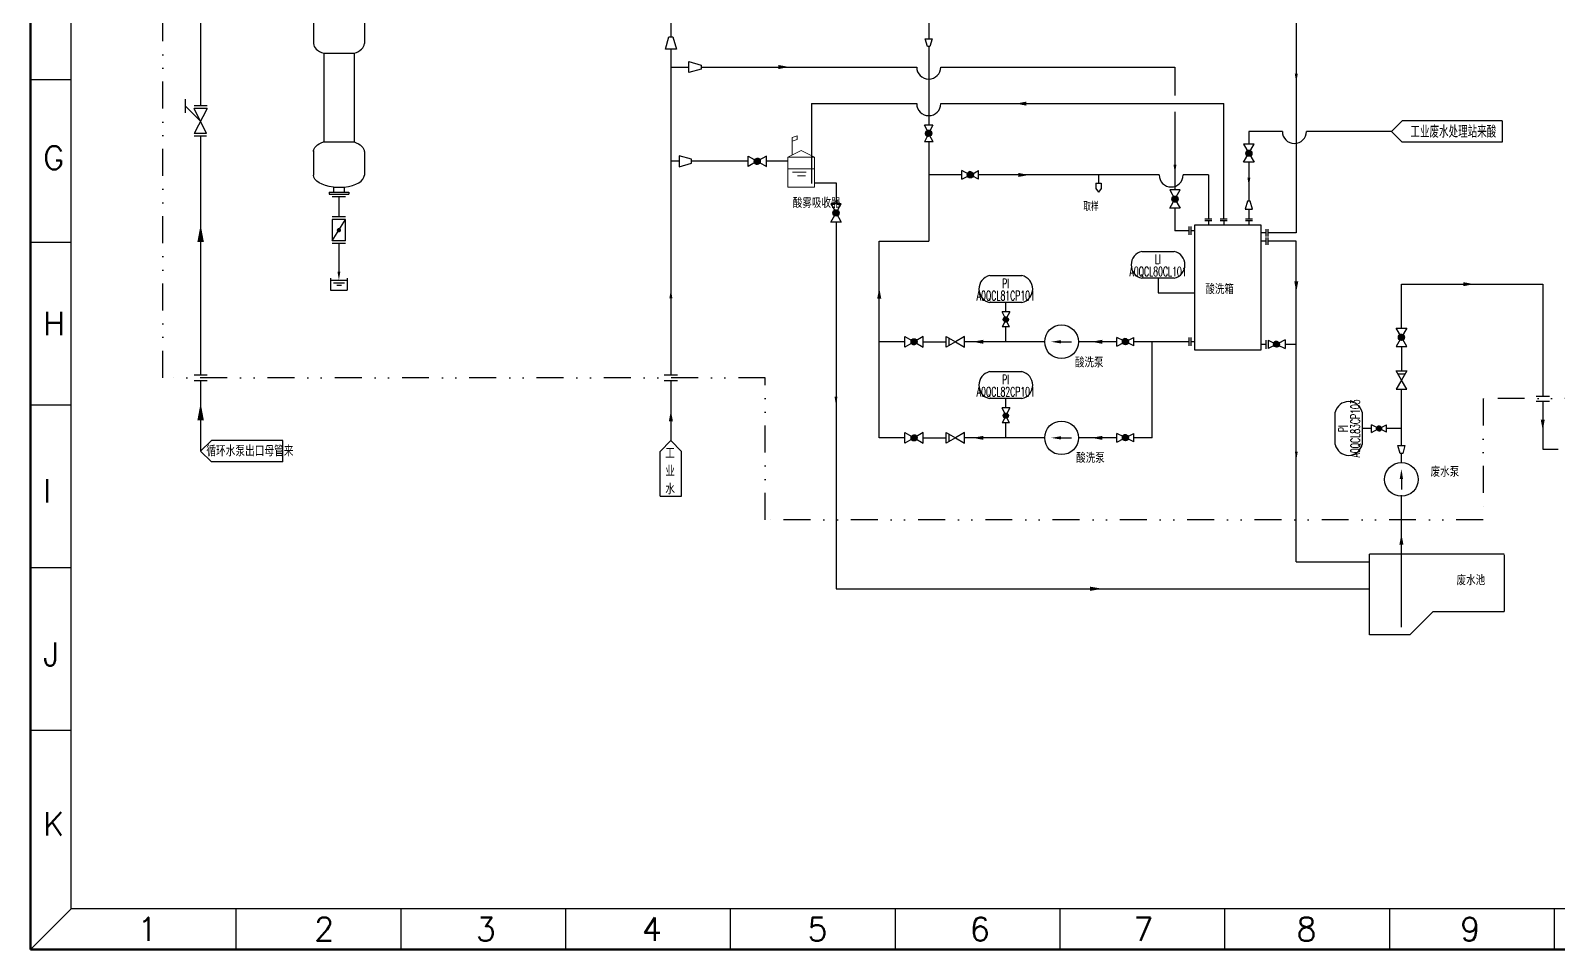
# Model space of a CAD drawing. Extents: x 125208 to 226212, y 106276 to 176435.
# Drawn here: x 125208 to 181958, y 106276 to 140426 of the extents above; entities that cross this region are included whole.
import ezdxf
from ezdxf.enums import TextEntityAlignment as Align

# ---------------------------------------------------------------- set-up
doc = ezdxf.new("R2010")
doc.units = 0
doc.header["$MEASUREMENT"] = 0
doc.linetypes.add('DIVIDEX2', pattern=[2.5, 1, -0.5, 0, -0.5, 0, -0.5])
doc.layers.get('0').update_dxf_attribs({"linetype": 'CONTINUOUS'})
doc.layers.add('仪表设备', color=7, linetype='CONTINUOUS')
doc.styles.add('GEDI', font='geditxt.shx', dxfattribs={"width": 0.75, "bigfont": 'hztxt1.shx'})
doc.styles.add('PID软件标准字体', font='geditxt.shx', dxfattribs={"width": 0.8, "bigfont": 'hztxt1.shx'})
doc.styles.get("Standard").update_dxf_attribs({"font": 'geditxt.shx', "width": 0.75, "bigfont": 'hztxt1.shx'})
doc.styles.add('样式 2', font='txt.shx', dxfattribs={"height": 2})

# ---------------------------------------------------------------- blocks, each defined once
blk = doc.blocks.new('*X0')
at = {"color": 0}
for p, q in [((62115, 80425), (62198, 80507)), ((62115, 80429), (62193, 80507)), ((62116, 80417), (62206, 80507)), ((62116, 80421), (62202, 80507)), ((62116, 80434), (62189, 80507)), ((62116, 80439), (62184, 80507)), ((62117, 80413), (62210, 80506)), ((62117, 80445), (62178, 80506)), ((62117, 80409), (62213, 80505)), ((62118, 80406), (62217, 80504)), ((62119, 80450), (62172, 80504)), ((62119, 80402), (62220, 80503)), ((62120, 80399), (62224, 80502)), ((62121, 80457), (62165, 80502)), ((62122, 80396), (62227, 80501)), ((62123, 80393), (62230, 80500)), ((62125, 80390), (62233, 80498)), ((62125, 80466), (62157, 80498)), ((62126, 80387), (62236, 80497)), ((62128, 80384), (62238, 80495)), ((62130, 80382), (62241, 80493)), ((62131, 80379), (62243, 80491)), ((62133, 80377), (62246, 80489)), ((62135, 80374), (62248, 80487)), ((62136, 80481), (62142, 80487)), ((62138, 80372), (62251, 80485)), ((62140, 80370), (62253, 80483)), ((62142, 80368), (62255, 80481)), ((62144, 80366), (62257, 80478)), ((62147, 80364), (62259, 80476)), ((62149, 80362), (62261, 80473)), ((62152, 80360), (62263, 80471)), ((62155, 80358), (62264, 80468)), ((62158, 80357), (62266, 80465)), ((62161, 80355), (62267, 80462)), ((62164, 80354), (62269, 80459)), ((62167, 80353), (62270, 80456)), ((62170, 80351), (62271, 80453)), ((62173, 80350), (62272, 80449)), ((62177, 80350), (62273, 80446)), ((62181, 80349), (62274, 80442)), ((62184, 80348), (62275, 80438)), ((62188, 80348), (62275, 80434)), ((62192, 80347), (62275, 80430)), ((62197, 80347), (62275, 80426)), ((62201, 80348), (62275, 80421)), ((62206, 80348), (62275, 80416)), ((62212, 80349), (62274, 80411)), ((62218, 80351), (62272, 80405)), ((62224, 80353), (62270, 80398)), ((62233, 80357), (62266, 80390)), ((62245, 80365), (62258, 80377))]:
    blk.add_line(p, q, dxfattribs=at)
blk = doc.blocks.new('stdkks_loc')
for p, q in [((-6, 5), (6, 5)), ((6, -5), (-6, -5))]:
    blk.add_line(p, q)
for centre, start, end in [((-4.88, 0), 102.6804, 257.3196), ((4.88, 0), 282.6804, 77.3196)]:
    blk.add_arc(centre, 5.12, start, end)
at = {"style": 'PID软件标准字体', "width": 0.6}
for tag, p in [('LTOP', (-9.42, 3.08)), ('LBOT', (-9.41, -5.72))]:
    blk.add_attdef(tag, text='', height=2.5, dxfattribs=at).set_placement(p, align=Align.RIGHT)
for tag, p in [('CONTROLNAME', (-0.08, 0.33)), ('KKSCODE', (0, -4.21))]:
    blk.add_attdef(tag, text='', height=3.5, dxfattribs=at).set_placement(p, align=Align.CENTER)
for tag, p in [('RTOP', (9.66, 3.08)), ('RBOT', (9.7, -5.68))]:
    blk.add_attdef(tag, p, '', height=2.5, dxfattribs=at)

msp = doc.modelspace()

# ---------------------------------------------------------------- linework, layer by layer
at = {"color": 7, "linetype": 'ByBlock', "lineweight": 50}
for p, q in [((125208, 106276), (125208, 176435)), ((226212, 106276), (125208, 106276))]:
    msp.add_line(p, q, dxfattribs=at)
at = {"color": 7, "linetype": 'ByBlock', "lineweight": 30}
for p, q in [((126720, 107788), (126720, 174923)), ((224700, 107788), (126720, 107788))]:
    msp.add_line(p, q, dxfattribs=at)
at = {"linetype": 'DIVIDEX2', "ltscale": 1000}
for p, q in [((130127, 127525), (130127, 169409)), ((152516, 127525), (130127, 127525)), ((152516, 122246), (152516, 127525)), ((185738, 126745), (179197, 126745)), ((179197, 126745), (179197, 122246)), ((179197, 122246), (152516, 122246))]:
    msp.add_line(p, q, dxfattribs=at)
for p, q in [((135724, 142497), (135724, 139941)), ((137614, 142497), (137614, 139941)), ((136103, 139581), (136103, 136291)), ((136103, 139581), (137234, 139581)), ((137234, 139581), (137234, 136288)), ((130962, 137371), (130962, 137871)), ((130962, 137621), (131528, 137055)), ((131768, 137624), (131294, 137624)), ((131753, 136601), (131294, 137524)), ((131768, 137524), (131294, 137524)), ((131768, 137524), (131295, 136601)), ((158740, 136915), (158428, 136915)), ((158554, 136669), (158428, 136915)), ((158740, 136915), (158618, 136670)), ((175786, 136675), (176186, 137075)), ((179903, 137075), (176186, 137075)), ((179903, 137075), (179903, 136275)), ((131753, 136601), (131295, 136601)), ((131753, 136501), (131295, 136501)), ((136100, 136290), (137234, 136290)), ((158555, 136542), (158428, 136287)), ((158750, 136287), (158428, 136287)), ((158750, 136287), (158619, 136542)), ((175786, 136675), (176186, 136275)), ((179903, 136275), (176186, 136275)), ((135724, 135968), (135724, 135051)), ((137614, 135929), (137614, 135051)), ((160072, 135093), (159817, 135220)), ((159817, 134898), (159817, 135220)), ((160199, 135094), (160445, 135220)), ((160445, 134908), (160445, 135220)), ((136469, 134611), (136868, 134611)), ((136469, 134611), (136469, 134418)), ((136868, 134611), (136868, 134418)), ((155144, 134772), (155144, 133988)), ((159817, 134898), (160072, 135029)), ((160445, 134908), (160200, 135030)), ((136301, 134418), (137036, 134418)), ((136301, 134418), (136301, 134346)), ((136301, 134346), (137036, 134346)), ((136919, 134246), (136419, 134246)), ((136669, 134246), (136669, 133508)), ((137036, 134418), (137036, 134346)), ((136919, 133508), (136419, 133508)), ((136919, 133408), (136419, 133408)), ((136419, 132608), (136919, 133408)), ((136419, 133408), (136419, 132608)), ((136919, 132608), (136919, 133408)), ((168851, 133433), (169113, 133433)), ((169426, 133433), (169688, 133433)), ((170358, 133433), (170620, 133433)), ((155144, 133309), (155144, 119680)), ((168262, 133141), (168262, 132835)), ((168332, 133141), (168332, 132835)), ((168469, 132984), (168332, 132984)), ((168851, 133363), (169113, 133363)), ((169426, 133363), (169688, 133363)), ((170358, 133363), (170620, 133363)), ((171119, 133038), (171119, 132775)), ((171189, 133038), (171189, 132775)), ((136919, 132608), (136419, 132608)), ((136919, 132508), (136419, 132508)), ((136669, 132508), (136669, 131461)), ((171119, 132598), (170951, 132598)), ((171119, 132729), (171119, 132466)), ((171189, 132729), (171189, 132466)), ((172251, 132598), (171189, 132598)), ((172251, 120680), (172251, 132598)), ((136356, 131217), (136356, 130773)), ((136356, 131148), (136981, 131148)), ((136981, 131217), (136981, 130773)), ((167113, 131217), (167113, 130679)), ((136356, 130773), (136981, 130773)), ((136466, 131053), (136871, 131053)), ((136594, 130958), (136760, 130958)), ((167113, 130679), (168469, 130679)), ((176158, 131000), (181411, 131000)), ((176158, 129366), (176158, 131000)), ((181411, 131000), (181411, 126842)), ((161601, 129969), (161317, 129969)), ((161429, 129744), (161317, 129969)), ((161455, 129969), (161455, 130319)), ((161601, 129969), (161486, 129744)), ((161428, 129631), (161317, 129415)), ((161592, 129415), (161317, 129415)), ((161455, 128859), (161455, 129415)), ((161592, 129415), (161485, 129631)), ((163308, 128859), (163902, 128859)), ((165837, 128893), (165581, 129020)), ((165581, 128698), (165581, 129020)), ((165581, 128698), (165837, 128829)), ((165964, 128894), (166209, 129020)), ((166209, 128708), (165965, 128830)), ((166209, 128708), (166209, 129020)), ((168262, 129015), (168262, 128710)), ((168332, 129015), (168332, 128710)), ((168469, 128859), (168332, 128859)), ((171119, 128924), (171119, 128601)), ((171207, 128918), (171207, 128607)), ((171207, 128918), (171452, 128797)), ((171835, 128929), (171579, 128797)), ((171835, 128929), (171835, 128606)), ((171119, 128762), (170951, 128762)), ((171452, 128732), (171207, 128607)), ((171579, 128733), (171835, 128606)), ((171835, 128767), (172251, 128767)), ((176158, 128687), (176158, 127777)), ((131284, 127625), (131774, 127625)), ((131284, 127425), (131774, 127425)), ((148762, 127625), (149252, 127625)), ((148762, 127425), (149252, 127425)), ((161455, 126399), (161455, 126749)), ((176158, 125005), (176158, 127098)), ((181166, 126842), (181656, 126842)), ((181166, 126647), (181656, 126647)), ((181411, 126647), (181411, 124874)), ((161601, 126399), (161317, 126399)), ((161429, 126174), (161317, 126399)), ((161428, 126061), (161317, 125845)), ((161592, 125845), (161485, 126061)), ((161601, 126399), (161486, 126173)), ((161592, 125845), (161317, 125845)), ((161455, 125289), (161455, 125845)), ((165837, 125323), (165581, 125450)), ((165581, 125128), (165581, 125450)), ((165964, 125324), (166209, 125449)), ((166209, 125138), (166209, 125449)), ((175047, 125638), (174697, 125638)), ((175047, 125492), (175047, 125776)), ((175273, 125664), (175047, 125776)), ((175047, 125492), (175273, 125607)), ((175385, 125665), (175601, 125776)), ((175601, 125501), (175385, 125608)), ((175601, 125501), (175601, 125776)), ((176158, 125638), (175601, 125638)), ((131529, 124797), (131928, 125195)), ((134588, 125195), (131928, 125195)), ((134588, 124395), (134588, 125195)), ((149007, 125186), (148605, 124784)), ((149007, 125186), (149405, 124787)), ((163308, 125289), (163902, 125289)), ((165581, 125128), (165837, 125259)), ((166209, 125138), (165965, 125259)), ((181411, 124874), (181985, 124874)), ((131529, 124797), (131931, 124395)), ((134588, 124395), (131928, 124395)), ((148605, 123124), (148605, 124787)), ((149405, 123124), (149405, 124787)), ((176158, 124368), (176158, 124712)), ((176158, 123961), (176158, 123367)), ((176158, 118257), (176158, 123164)), ((148605, 123124), (149405, 123124)), ((174972, 117971), (174972, 120971)), ((179972, 120971), (174972, 120971)), ((179972, 120944), (179972, 118837)), ((172251, 120680), (174972, 120680)), ((155144, 119680), (174972, 119680)), ((176472, 117971), (177338, 118837)), ((177338, 118837), (179972, 118837)), ((176472, 117971), (174972, 117971))]:
    msp.add_line(p, q)
at = {"color": 5}
for p, q in [((149007, 142945), (149007, 140192)), ((149007, 139733), (149007, 127625)), ((149007, 139070), (149670, 139070)), ((150129, 139070), (158142, 139070)), ((159036, 139070), (167742, 139070)), ((167742, 139070), (167742, 138010)), ((167742, 137410), (167742, 134501)), ((149319, 135566), (149007, 135566)), ((151878, 135566), (149777, 135566)), ((153352, 135566), (152557, 135566)), ((167742, 133823), (167742, 132984)), ((168262, 132984), (167742, 132984)), ((149007, 127425), (149007, 125186))]:
    msp.add_line(p, q, dxfattribs=at)
at = {"color": 1}
for p, q in [((158589, 141473), (158589, 140121)), ((172251, 140825), (172251, 132906)), ((158589, 139828), (158589, 136915)), ((154233, 137710), (154233, 134745)), ((154233, 137710), (158142, 137710)), ((159036, 137710), (164295, 137710)), ((164246, 137710), (169557, 137710)), ((169557, 133433), (169557, 137710)), ((158589, 136287), (158589, 132593)), ((170489, 136675), (170489, 136207)), ((171733, 136675), (170489, 136675)), ((175786, 136675), (172627, 136675)), ((170489, 135529), (170489, 134087)), ((159817, 135059), (158589, 135059)), ((167152, 135059), (160445, 135059)), ((168982, 135059), (168046, 135059)), ((168982, 135059), (168982, 133433)), ((170489, 133786), (170489, 133433)), ((168982, 133363), (168982, 133195)), ((169557, 133363), (169557, 133195)), ((170489, 133363), (170489, 133195)), ((171119, 132906), (170951, 132906)), ((172251, 132906), (171189, 132906)), ((156751, 128859), (156751, 132593)), ((156751, 132593), (158589, 132593)), ((156751, 125289), (156751, 128859)), ((157706, 128859), (156751, 128859)), ((158385, 128859), (159242, 128859)), ((162901, 128859), (159920, 128859)), ((165581, 128859), (164151, 128859)), ((166898, 128859), (166209, 128859)), ((168262, 128859), (166898, 128859)), ((166898, 125289), (166898, 128859)), ((157706, 125289), (156751, 125289)), ((158385, 125289), (159242, 125289)), ((162901, 125289), (159920, 125289)), ((165581, 125289), (164151, 125289)), ((166898, 125289), (166209, 125289))]:
    msp.add_line(p, q, dxfattribs=at)
at = {"color": 7, "linetype": 'ByBlock', "lineweight": -3}
for p, q in [((126720, 138600), (125208, 138600)), ((126720, 132551), (125208, 132551)), ((126720, 126503), (125208, 126503)), ((126720, 120455), (125208, 120455)), ((126720, 114407), (125208, 114407)), ((126720, 107788), (125208, 106276)), ((132843, 107788), (132843, 106276)), ((132843, 107788), (132843, 106276)), ((138967, 107788), (138967, 106276)), ((145091, 107788), (145091, 106276)), ((151215, 107788), (151215, 106276)), ((157339, 107788), (157339, 106276)), ((163462, 107788), (163462, 106276)), ((169586, 107788), (169586, 106276)), ((175710, 107788), (175710, 106276)), ((181834, 107788), (181834, 106276))]:
    msp.add_line(p, q, dxfattribs=at)
at = {"color": 7, "lineweight": 0}
for p, q in [((153513, 136446), (153703, 136514)), ((153513, 135802), (153513, 136446)), ((153513, 136311), (153703, 136379)), ((153703, 136379), (153703, 136514)), ((153352, 135723), (154343, 135723)), ((153352, 134609), (153352, 135723)), ((154343, 135723), (154343, 134609)), ((154343, 134609), (153352, 134609))]:
    msp.add_line(p, q, dxfattribs=at)
at = {"lineweight": 0}
for p, q in [((153848, 135965), (153352, 135723)), ((153848, 135965), (154343, 135723)), ((153352, 135289), (154343, 135289)), ((153530, 135164), (154038, 135164)), ((153711, 135024), (154010, 135024))]:
    msp.add_line(p, q, dxfattribs=at)
at = {"linetype": 'Continuous'}
msp.add_line((154343, 134772), (155144, 134772), dxfattribs=at)
at = {"color": 0}
for p, q in [((164805, 134749), (164805, 134556)), ((164805, 134749), (164997, 134749)), ((164805, 134556), (164901, 134421)), ((164901, 135059), (164901, 134749)), ((164997, 134556), (164901, 134421)), ((164997, 134749), (164997, 134556))]:
    msp.add_line(p, q, dxfattribs=at)
at = {"color": 4, "const_width": 56.2}
for points in [[(132290, 141889), (131529, 141889), (131529, 137624)], [(131529, 136501), (131529, 130116)], [(131529, 130178), (131529, 127625)], [(131528, 127425), (131528, 124795)]]:
    msp.add_lwpolyline(points, dxfattribs=at)
for points in [[(148803, 139733), (148932, 140192), (149082, 140192), (149211, 139733)], [(158541, 139828), (158459, 140121), (158719, 140121), (158637, 139828)], [(149670, 139274), (150129, 139145), (150129, 138995), (149670, 138867)], [(170685, 136207), (170293, 136207), (170489, 135868)], [(149319, 135362), (149777, 135491), (149777, 135641), (149319, 135770)], [(151878, 135370), (151878, 135762), (152217, 135566)], [(152557, 135370), (152557, 135762), (152217, 135566)], [(170685, 135529), (170293, 135529), (170489, 135868)], [(167938, 134501), (167546, 134501), (167742, 134162)], [(155340, 133988), (154948, 133988), (155144, 133648)], [(167938, 133823), (167546, 133823), (167742, 134162)], [(170623, 133786), (170538, 134087), (170439, 134087), (170355, 133786)], [(155340, 133309), (154948, 133309), (155144, 133648)], [(168469, 133195), (168469, 128561), (170951, 128561), (170951, 133195)], [(157706, 128663), (157706, 129055), (158046, 128859)], [(158385, 128663), (158385, 129055), (158046, 128859)], [(159242, 128663), (159242, 129055), (159581, 128859)], [(159920, 128663), (159920, 129055), (159581, 128859)], [(175962, 129366), (176354, 129366), (176158, 129026)], [(175962, 128687), (176354, 128687), (176158, 129026)], [(175962, 127777), (176354, 127777), (176158, 127438)], [(175962, 127098), (176354, 127098), (176158, 127438)], [(157706, 125093), (157706, 125485), (158046, 125289)], [(158385, 125093), (158385, 125485), (158046, 125289)], [(159242, 125093), (159242, 125485), (159581, 125289)], [(159920, 125093), (159920, 125485), (159581, 125289)], [(176110, 124712), (176028, 125005), (176288, 125005), (176206, 124712)]]:
    msp.add_lwpolyline(points, close=True)
at = {"color": 5}
for points in [[(153405, 139070, 0, 150, 0), (153005, 139070, 70, 70, 0)], [(149007, 126306, 0, 150, 0), (149007, 125906, 70, 70, 0)]]:
    msp.add_lwpolyline(points, format="xyseb", dxfattribs=at)
at = {"color": 1}
for points in [[(161821, 137710, 0, 150, 0), (162221, 137710, 70, 70, 0)], [(162320, 135059, 0, 150, 0), (161920, 135059, 70, 70, 0)], [(156751, 130864, 0, 150, 0), (156751, 130464, 70, 70, 0)], [(160225, 128859, 0, 150, 0), (160625, 128859, 70, 70, 0)], [(164643, 128859, 0, 150, 0), (165043, 128859, 70, 70, 0)], [(160225, 125289, 0, 150, 0), (160625, 125289, 70, 70, 0)], [(164643, 125289, 0, 150, 0), (165043, 125289, 70, 70, 0)]]:
    msp.add_lwpolyline(points, format="xyseb", dxfattribs=at)
at = {"color": 0}
msp.add_lwpolyline([(164901, 134419, 0, 0, 0), (164901, 134306, 78.7, 0, 0), (164901, 134102, 0, 0, 0)], format="xyseb", dxfattribs=at)
at = {"color": 4}
for points in [[(131529, 133211, 0, 240, 0), (131529, 132571, 112, 112, 0)], [(131529, 126583, 0, 240, 0), (131529, 125943, 112, 112, 0)]]:
    msp.add_lwpolyline(points, format="xyseb", dxfattribs=at)
at = {"const_width": 78.5}
msp.add_lwpolyline([(136629, 133008, 1), (136708, 133008, 1)], format="xyb", close=True, dxfattribs=at)
for points in [[(172251, 130711, 0, 150, 0), (172251, 131111, 70, 70, 0)], [(178858, 131000, 0, 150, 0), (178458, 131000, 70, 70, 0)], [(181411, 125567, 0, 150, 0), (181411, 125967, 70, 70, 0)], [(176158, 121720, 0, 150, 0), (176158, 121320, 70, 70, 0)]]:
    msp.add_lwpolyline(points, format="xyseb")
for points in [[(159351, 128726), (159351, 128992)], [(176025, 127668), (176291, 127668)], [(159351, 125156), (159351, 125422)]]:
    msp.add_lwpolyline(points)
for centre, radius in [((158586, 136606), 114), ((152217, 135566), 114), ((170489, 135868), 114), ((160136, 135062), 114), ((167742, 134162), 114), ((155144, 133648), 114), ((161457, 129687), 94.5), ((163526, 128859), 625), ((158046, 128859), 114), ((165901, 128861), 114), ((171516, 128765), 107), ((176158, 129026), 114), ((161457, 126117), 94.5), ((163526, 125289), 625), ((175329, 125636), 94.5), ((158046, 125289), 114), ((165901, 125291), 114), ((176158, 123743), 625)]:
    msp.add_circle(centre, radius)
at = {"color": 5}
msp.add_arc((158589, 139070), 447, 180, 0, dxfattribs=at)
at = {"color": 1}
for centre in [(158589, 137710), (172180, 136675), (167599, 135059)]:
    msp.add_arc(centre, 447, 180, 0, dxfattribs=at)
for centre, major_axis, start_param, end_param in [((136669, 139941), (945, 0), 3.141593, 4.070871), ((136669, 139941), (-945, 0), 2.212315, 3.141593), ((136669, 135051), (945, 0), -1.358085, 0)]:
    msp.add_ellipse(centre, major_axis=major_axis, ratio=0.47619, start_param=start_param, end_param=end_param)
at = {"extrusion": (0, 0, -1)}
for centre, major_axis, ratio, start_param, end_param in [((136665, 135929), (-945, 0), 0.47619, 0, 0.929278), ((136666, 135927), (947, 1), 0.476063, -0.932257, -0.002979), ((136669, 135051), (-945, 0), 0.47619, -1.358085, 0)]:
    msp.add_ellipse(centre, major_axis=major_axis, ratio=ratio, start_param=start_param, end_param=end_param, dxfattribs=at)
at = {"color": 1}
for points in [[(172305, 138819), (172251, 138491), (172196, 138819)], [(170543, 134963), (170489, 134635), (170434, 134963)]]:
    msp.add_solid(points, dxfattribs=at)
at = {"color": 5}
for points in [[(167687, 135443), (167742, 135115), (167797, 135443)], [(149062, 130474), (149007, 130802), (148952, 130474)]]:
    msp.add_solid(points, dxfattribs=at)
at = {"linetype": 'ByBlock'}
for points in [[(136617, 131461), (136721, 131461), (136669, 131148)], [(172199, 124770), (172303, 124770), (172251, 124458)]]:
    msp.add_solid(points, dxfattribs=at)
for points in [[(163506, 128920), (163506, 128798), (163139, 128859)], [(155199, 126823), (155144, 126495), (155089, 126823)], [(163506, 125350), (163506, 125227), (163139, 125289)], [(176219, 123762), (176096, 123762), (176158, 124130)]]:
    msp.add_solid(points)
at = {"color": 7}
msp.add_solid([(164589, 119602), (165058, 119680), (164589, 119758)], dxfattribs=at)

# ---------------------------------------------------------------- block references
for p, xscale, yscale, zscale, rotation in [((43726, 225421), 1.427999999999884, 1.427999999999884, 1.427999999999884, 270), ((37367, 224381), 1.427999999999884, 1.427999999999884, 1.427999999999884, 270), ((248951, 249922), 1.427999999999997, 1.427999999999997, 1.427999999999997, 180), ((66452, 56219), -1.181250000001455, 1.181250000001455, 1.18125, 270), ((43196, 217674), 1.427999999999884, 1.427999999999884, 1.427999999999884, 270), ((254716, 243722), 1.427999999999997, 1.427999999999997, 1.427999999999997, 180), ((264973, 243877), 1.427999999999997, 1.427999999999997, 1.427999999999997, 180), ((66452, 52649), -1.181250000001455, 1.181250000001455, 1.18125, 270), ((248797, 220641), 1.181250000001455, 1.181250000001455, 1.181250000001455, 180), ((43196, 214104), 1.427999999999884, 1.427999999999884, 1.427999999999884, 270), ((254716, 240152), 1.427999999999997, 1.427999999999997, 1.427999999999997, 180)]:
    msp.add_blockref('*X0', p, dxfattribs=dict(xscale=xscale, yscale=yscale, zscale=zscale, rotation=rotation))
for p, xscale, yscale, zscale in [((81674, 21018), 1.427999999999997, 1.427999999999997, 1.427999999999997), ((78927, 19312), 1.427999999999997, 1.427999999999997, 1.427999999999997), ((66329, 18798), 1.427999999999997, 1.427999999999997, 1.427999999999997), ((88254, 21102), 1.338750000000005, 1.338750000002619, 1.338750000000005)]:
    msp.add_blockref('*X0', p, dxfattribs=dict(xscale=xscale, yscale=yscale, zscale=zscale))
at = {"layer": '仪表设备', "color": 0, "linetype": 'Continuous', "xscale": 100, "yscale": 100, "zscale": 100}
for p, values in [((167113, 131717), {'CONTROLNAME': 'LI', 'KKSCODE': 'A0QCL80CL101'}), ((161455, 130819), {'CONTROLNAME': 'PI', 'KKSCODE': 'A0QCL81CP101'}), ((161455, 127249), {'CONTROLNAME': 'PI', 'KKSCODE': 'A0QCL82CP101'})]:
    msp.add_blockref('stdkks_loc', p, dxfattribs=at).add_auto_attribs(values)
at = {"layer": '仪表设备', "color": 0, "linetype": 'Continuous', "xscale": 100, "yscale": 100, "zscale": 100, "rotation": 90}
msp.add_blockref('stdkks_loc', (174197, 125638), dxfattribs=at).add_auto_attribs({'CONTROLNAME': 'PI', 'KKSCODE': 'A0QCL83CP103'})

# ---------------------------------------------------------------- texts
at = {"style": 'GEDI', "width": 0.75}
for s, height, p in [('工业废水处理站来酸', 450, (176493, 136443)), ('循环水泵出口母管来', 400, (131740, 124604))]:
    msp.add_text(s, height=height, dxfattribs=at).set_placement(p)
at = {"color": 7, "linetype": 'ByBlock', "lineweight": -3, "style": '样式 2'}
for s, p in [('G', (125678, 135264)), ('H', (125678, 129105)), ('I', (125678, 122889)), ('J', (125678, 116814)), ('K', (125678, 110514)), ('1', (129181, 106598)), ('2', (135743, 106598)), ('3', (141753, 106598)), ('4', (147931, 106598)), ('5', (154085, 106598)), ('6', (160120, 106598)), ('7', (166202, 106598)), ('8', (172261, 106598)), ('9', (178343, 106598))]:
    msp.add_text(s, height=868, dxfattribs=at).set_placement(p)
at = {"color": 7, "style": 'GEDI', "width": 0.75}
for s, p in [('酸雾吸收器', (153538, 133837)), ('酸洗箱', (168869, 130632)), ('酸洗泵', (164023, 127908)), ('酸洗泵', (164069, 124360)), ('废水泵', (177243, 123843)), ('废水池', (178207, 119815))]:
    msp.add_text(s, height=350, dxfattribs=at).set_placement(p)
at = {"color": 7, "width": 0.7}
msp.add_text('取样', height=300, dxfattribs=at).set_placement((164339, 133723))
at = {"color": 1, "insert": (148798, 124921), "char_height": 400, "attachment_point": 1, "style": 'GEDI'}
msp.add_mtext_dynamic_manual_height_columns('{\\C256;工 \\P业\\P水}', width=800.22, gutter_width=2000, heights=[0], dxfattribs=at)

doc.saveas('drawing.dxf')
